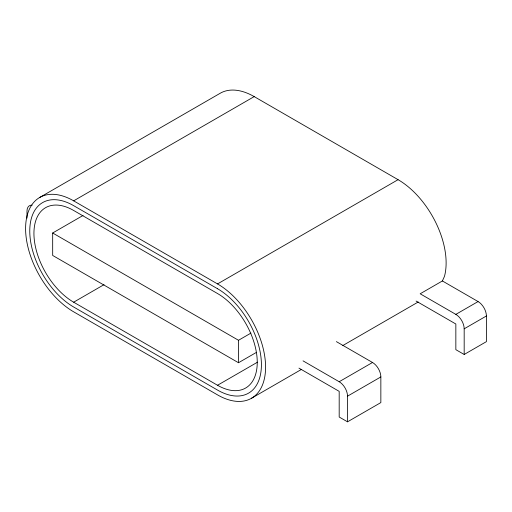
<?xml version="1.0" encoding="UTF-8"?>
<svg xmlns="http://www.w3.org/2000/svg" width="512" height="512" viewBox="0 0 512 512"><rect width="100%" height="100%" fill="white"/><g stroke="black" fill="none" stroke-linecap="round" stroke-linejoin="round"><path stroke-width="0.77" d="M416.083 301.05L455.846 324.006L455.846 349.664L464.179 354.477L464.179 328.819A11.782 6.803 60 0 0 455.846 314.381L420.173 293.786L442.394 280.96L444.486 276.32A67.955 39.232 60 0 0 398.074 179.68L254.195 96.608A67.955 39.232 60 0 0 220.218 93.248L39.674 197.478M73.651 200.845L217.53 283.917A67.955 39.232 60 0 1 265.581 367.142A67.955 39.232 60 0 1 217.53 394.886L73.651 311.821A67.955 39.232 60 0 1 25.6 228.589A67.955 39.232 60 0 1 73.651 200.845L254.195 96.608M256.454 352.365L238.502 362.733L52.678 255.45L52.678 232.998L83.066 215.456M73.651 302.195L217.53 385.261A56.173 32.429 60 0 0 257.248 362.33A56.173 32.429 60 0 0 217.53 293.536L73.651 210.47A56.173 32.429 60 0 0 33.933 233.402A56.173 32.429 60 0 0 73.651 302.195L104.032 284.653M217.53 283.917L398.074 179.68M52.678 232.998L238.502 340.282L250.931 333.107M217.53 385.261L257.581 362.144M251.507 398.253L301.312 369.498M342.816 345.536L418.214 302.003M303.053 360.87L339.187 381.734L372.518 362.49A11.782 6.803 60 0 1 380.851 376.928L380.851 402.586L347.52 421.824L339.187 417.018L339.187 391.36L298.957 368.128M455.846 314.381L478.067 301.555A11.782 6.803 60 0 1 486.4 315.987L486.4 341.645L464.179 354.477M347.52 421.824L347.52 396.166L380.851 376.928M464.179 328.819L486.4 315.987M442.394 280.96L478.067 301.555M336.384 341.626L372.518 362.49M238.502 340.282L238.502 362.733M26.989 218.106L26.989 211.11A11.782 6.803 60 0 1 32.134 205.19M339.187 381.734A11.782 6.803 60 0 1 347.52 396.166M217.53 288.723L73.651 205.658A62.061 35.834 60 0 0 29.766 230.995A62.061 35.834 60 0 0 73.651 307.008L217.53 390.074A62.061 35.834 60 0 0 261.414 364.736A62.061 35.834 60 0 0 217.53 288.723"/></g></svg>
